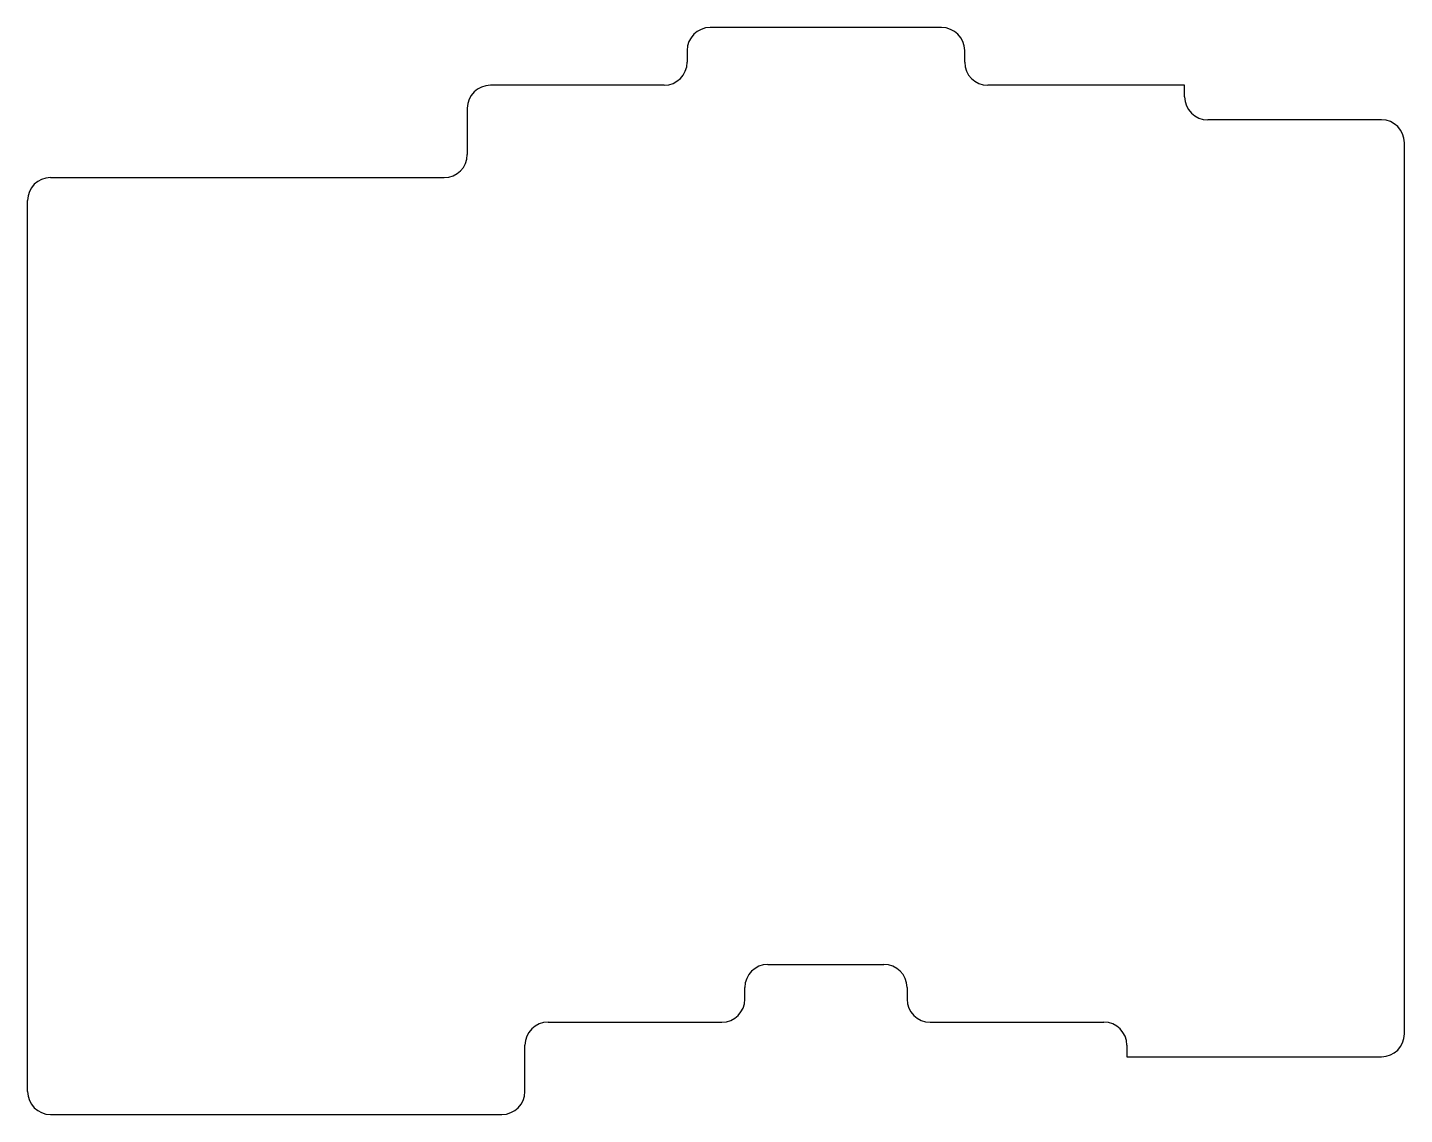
# Model space of a CAD drawing. Header units: millimetres. Extents: x -12 to 107, y -12 to 82.
import ezdxf

# ---------------------------------------------------------------- set-up
doc = ezdxf.new("R2010")
doc.units = ezdxf.units.MM

msp = doc.modelspace()

# ---------------------------------------------------------------- linework, layer by layer
for p, q in [((67.175, 82.175), (47.125, 82.175)), ((45.125, 80.175), (45.125, 79.175)), ((69.175, 79.175), (69.175, 80.175)), ((43.125, 77.175), (28.075, 77.175)), ((88.225, 77.175), (71.175, 77.175)), ((88.225, 76.175), (88.225, 77.175)), ((26.075, 75.175), (26.075, 71.175)), ((105.275, 74.175), (90.225, 74.175)), ((107.275, -5.025), (107.275, 72.175)), ((-10.025, 69.175), (24.075, 69.175)), ((-12.025, -10.025), (-12.025, 67.175)), ((52.125, 0.975), (62.175, 0.975)), ((50.125, -2.025), (50.125, -1.025)), ((64.175, -1.025), (64.175, -2.025)), ((33.075, -4.025), (48.125, -4.025)), ((66.175, -4.025), (81.225, -4.025)), ((31.075, -10.025), (31.075, -6.025)), ((83.225, -6.025), (83.225, -7.025)), ((83.225, -7.025), (105.275, -7.025)), ((-10.025, -12.025), (29.075, -12.025))]:
    msp.add_line(p, q)
for centre, start, end in [((47.125, 80.175), 90, 180), ((67.175, 80.175), 0, 90), ((43.125, 79.175), 270, 0), ((71.175, 79.175), 180, 270), ((28.075, 75.175), 90, 180), ((90.225, 76.175), 180, 270), ((105.275, 72.175), 0, 90), ((24.075, 71.175), 270, 0), ((-10.025, 67.175), 90, 180), ((52.125, -1.025), 90, 180), ((62.175, -1.025), 0, 90), ((48.125, -2.025), 270, 0), ((66.175, -2.025), 180, 270), ((33.075, -6.025), 90, 180), ((81.225, -6.025), 0, 90), ((105.275, -5.025), 270, 0), ((-10.025, -10.025), 180, 270), ((29.075, -10.025), 270, 0)]:
    msp.add_arc(centre, 2, start, end)

doc.saveas('drawing.dxf')
